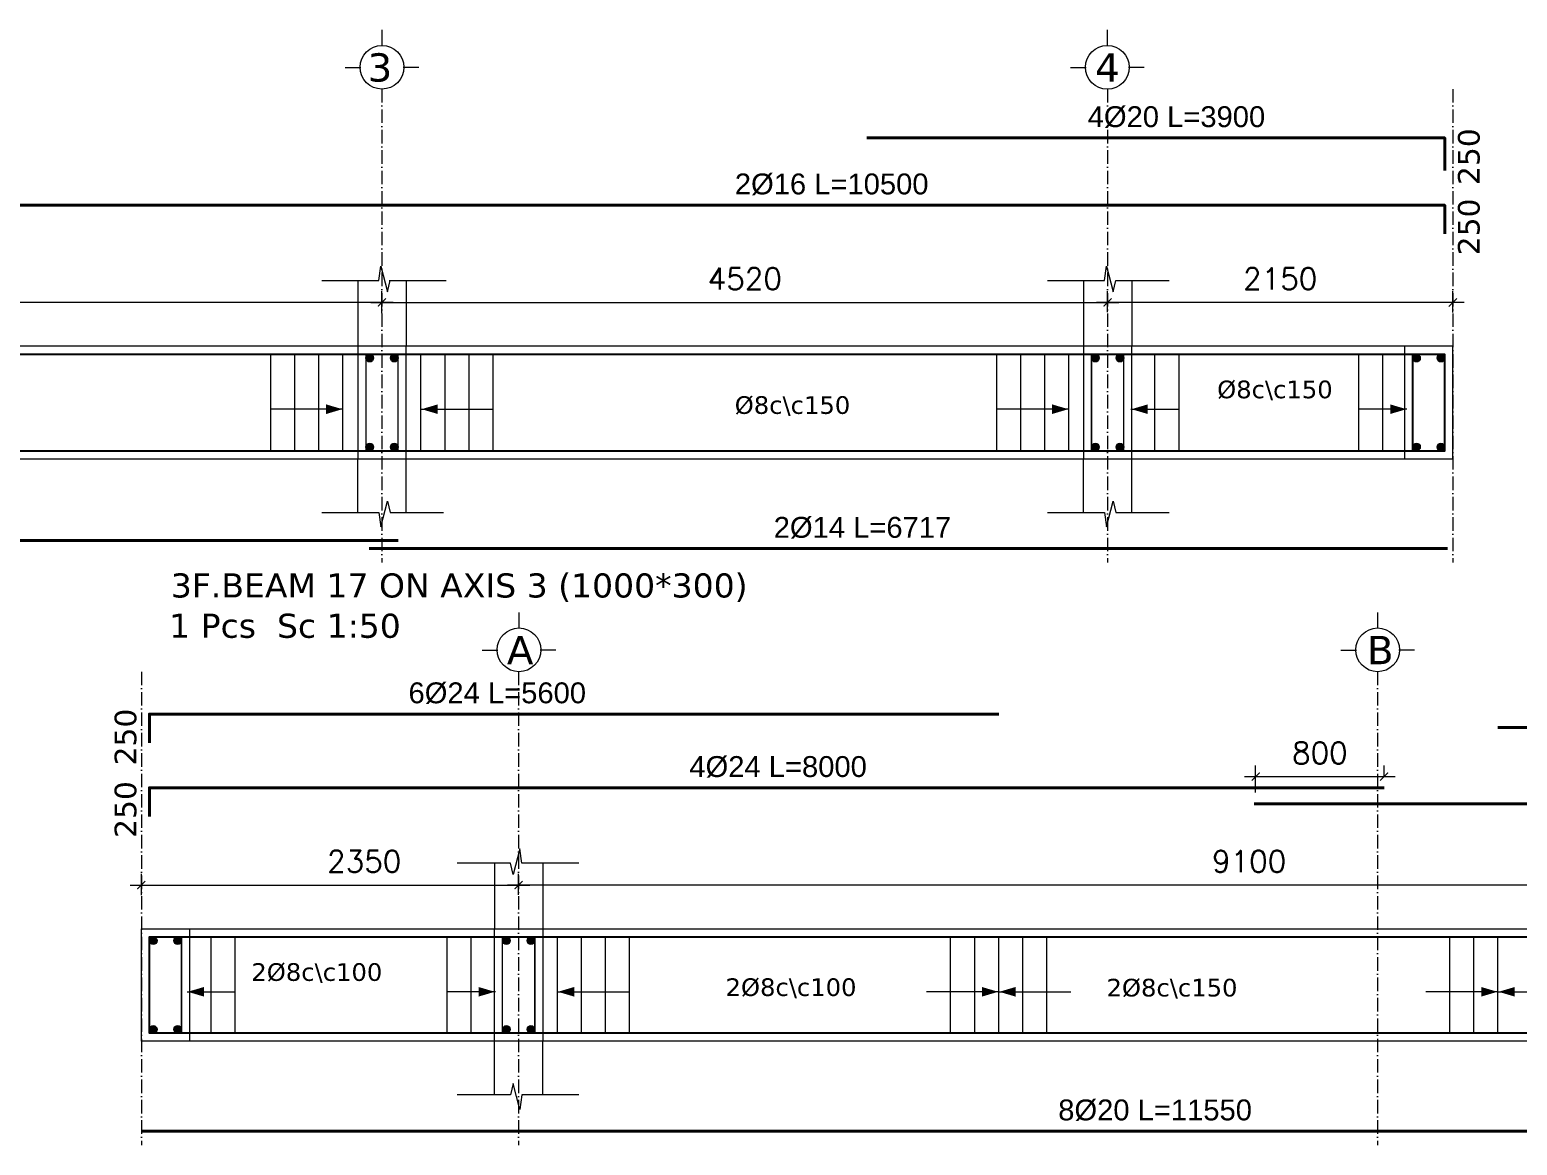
# Model space of a CAD drawing. Header units: inches. Extents: x -17020 to 43805, y -10194 to 123061.
# Drawn here: x 28762 to 29688, y 112845 to 113540 of the extents above; entities that cross this region are included whole.
import ezdxf

# ---------------------------------------------------------------- set-up
doc = ezdxf.new("R2010")
doc.units = ezdxf.units.IN
doc.header["$LTSCALE"] = 0.7
doc.header["$MEASUREMENT"] = 0
doc.linetypes.add('ACAD_ISO10W100', pattern=[18, 12, -3, 0, -3])
doc.layers.get('0').update_dxf_attribs({"lineweight": 13})
doc.layers.get('Defpoints').update_dxf_attribs({"lineweight": 5})
for name, color, linetype, lineweight in [('axis', 254, 'ACAD_ISO10W100', 9), ('BEAM FRAME', 5, 'Continuous', 18), ('COLUMN', 4, 'Continuous', 20), ('elevline', 30, 'Continuous', 20), ('FRAME 070', 5, 'Continuous', 60), ('hatch', 9, 'Continuous', 9), ('renforcment', 141, 'Continuous', 40), ('tex', 3, 'Continuous', 25), ('TEXT', 3, 'Continuous', 25), ('top rein. extension', 50, 'Continuous', 20), ('top renforcment', 7, 'Continuous', 40)]:
    doc.layers.add(name, color=color, linetype=linetype, lineweight=lineweight)
doc.styles.add('100', font='romans.shx', dxfattribs={"height": 13.5})
doc.styles.add('romanc', font='verdana.ttf', dxfattribs={"height": 250})
doc.styles.get("Standard").update_dxf_attribs({"font": 'arial.ttf', "height": 13})
doc.dimstyles.new('100', dxfattribs={"dimtxt": 13.5, "dimasz": 5, "dimexe": 7, "dimexo": 7, "dimgap": 8, "dimtad": 1, "dimdec": 0, "dimlfac": 10, "dimzin": 4, "dimdsep": 46, "dimtxsty": '100', "dimblk": 'ARCHTICK', "dimcen": 0.09, "dimdle": 7, "dimclrd": 1, "dimclre": 8, "dimclrt": 2, "dimadec": 0, "dimazin": 1, "dimtfac": 1, "dimtdec": 0, "dimtix": 1, "dimtofl": 0, "dimtmove": 0, "dimatfit": 3, "dimldrblk": 'ARCHTICK', "dimfxl": 0.18, "dimtolj": 1, "dimtzin": 0, "dimlwd": -1, "dimlwe": -1, "dimarcsym": 0})
doc.dimstyles.get("Standard").update_dxf_attribs({"dimtxt": 13, "dimasz": 5, "dimexe": 0.18, "dimexo": 0.0625, "dimgap": 6, "dimtad": 1, "dimdec": 0, "dimlfac": 10, "dimzin": 0, "dimdsep": 46, "dimtxsty": 'Standard', "dimblk": 'ARCHTICK', "dimcen": 0.09, "dimse1": 1, "dimse2": 1, "dimclrd": 1, "dimclre": 7, "dimclrt": 3, "dimadec": 0, "dimazin": 0, "dimtfac": 1, "dimtdec": 0, "dimtix": 1, "dimtofl": 0, "dimtmove": 0, "dimatfit": 3, "dimldrblk": 'ARCHTICK', "dimfxl": 1, "dimtolj": 1, "dimtzin": 0, "dimarcsym": 0})

# ---------------------------------------------------------------- blocks, each defined once
blk = doc.blocks.new('_ArchTick')
at = {"color": 0, "linetype": 'ByBlock', "lineweight": 0, "const_width": 0.15}
blk.add_lwpolyline([(-0.5, -0.5), (0.5, 0.5)], dxfattribs=at)
blk = doc.blocks.new('*D1069')
at = {"color": 1, "transparency": 16777216}
blk.add_line((28974.23, 113369.75), (29440.23, 113369.75), dxfattribs=at)
at = {"color": 8, "transparency": 16777216}
for p, q in [((28981.23, 113363.16), (28981.23, 113376.75)), ((29433.23, 113363.76), (29433.23, 113376.75))]:
    blk.add_line(p, q, dxfattribs=at)
at = {"layer": 'Defpoints', "color": 0, "transparency": 16777216}
for p in [(29433.23, 113369.75), (28981.23, 113356.16), (29433.23, 113356.76)]:
    blk.add_point(p, dxfattribs=at)
at = {"color": 1, "transparency": 16777216, "xscale": 5, "yscale": 5, "zscale": 5, "rotation": 180}
blk.add_blockref('_ArchTick', (28981.23, 113369.75), dxfattribs=at)
at = {"color": 1, "transparency": 16777216, "xscale": 5, "yscale": 5, "zscale": 5}
blk.add_blockref('_ArchTick', (29433.23, 113369.75), dxfattribs=at)
at = {"color": 2, "transparency": 16777216, "insert": (29207.23, 113384.5), "char_height": 13.5, "attachment_point": 5, "style": '100'}
blk.add_mtext('\\A1;4520', dxfattribs=at)
blk = doc.blocks.new('*D1070')
at = {"layer": 'Defpoints', "color": 0, "transparency": 16777216}
for p in [(28624.2, 113430.33, -157.78), (28624.2, 113430.33), (29674.23, 113430.33, -218.54)]:
    blk.add_point(p, dxfattribs=at)
at = {"layer": 'TEXT', "color": 3, "transparency": 16777216, "insert": (29261.35, 113443.33), "char_height": 13, "attachment_point": 5}
blk.add_mtext('\\A1;2%%C16 L=10500', dxfattribs=at)
blk = doc.blocks.new('*D1071')
at = {"color": 1, "transparency": 16777216}
blk.add_line((28988.23, 113369.75), (28334.23, 113369.75), dxfattribs=at)
at = {"color": 8, "transparency": 16777216}
for p, q in [((28341.23, 113360.84), (28341.23, 113376.75)), ((28981.23, 113363.16), (28981.23, 113376.75))]:
    blk.add_line(p, q, dxfattribs=at)
at = {"layer": 'Defpoints', "color": 0, "transparency": 16777216}
for p in [(28341.23, 113369.75), (28341.23, 113353.84), (28981.23, 113356.16)]:
    blk.add_point(p, dxfattribs=at)
at = {"color": 1, "transparency": 16777216, "xscale": 5, "yscale": 5, "zscale": 5, "rotation": 180}
blk.add_blockref('_ArchTick', (28341.23, 113369.75), dxfattribs=at)
at = {"color": 1, "transparency": 16777216, "xscale": 5, "yscale": 5, "zscale": 5}
blk.add_blockref('_ArchTick', (28981.23, 113369.75), dxfattribs=at)
at = {"color": 2, "transparency": 16777216, "insert": (28661.23, 113384.5), "char_height": 13.5, "attachment_point": 5, "style": '100'}
blk.add_mtext('\\A1;6400', dxfattribs=at)
blk = doc.blocks.new('*D1074')
at = {"layer": 'Defpoints', "color": 0, "transparency": 16777216}
for p in [(29283.23, 113472.24, -209.54), (29673.23, 113472.24, -218.39), (29673.23, 113472.24)]:
    blk.add_point(p, dxfattribs=at)
at = {"layer": 'TEXT', "color": 3, "transparency": 16777216, "insert": (29476.09, 113485.24), "char_height": 13, "attachment_point": 5}
blk.add_mtext('\\A1;4%%C20 L=3900', dxfattribs=at)
blk = doc.blocks.new('*D1076')
at = {"layer": 'Defpoints', "color": 0, "transparency": 16777216}
for p in [(28331.23, 113221.58, -13652.68), (28991.23, 113221.58, -37100.88), (28991.23, 113221.58)]:
    blk.add_point(p, dxfattribs=at)
at = {"layer": 'TEXT', "color": 3, "transparency": 16777216, "insert": (28678.62, 113234.58), "char_height": 13, "attachment_point": 5}
blk.add_mtext('\\A1;2%%C14 L=6600', dxfattribs=at)
blk = doc.blocks.new('*D1077')
at = {"color": 1, "transparency": 16777216}
blk.add_line((29655.23, 113369.75), (29426.23, 113369.75), dxfattribs=at)
at = {"color": 8, "transparency": 16777216}
for p, q in [((29433.23, 113363.64), (29433.23, 113376.75)), ((29648.23, 113363.43), (29648.23, 113376.75))]:
    blk.add_line(p, q, dxfattribs=at)
at = {"layer": 'Defpoints', "color": 0, "transparency": 16777216}
for p in [(29433.23, 113369.75), (29433.23, 113356.64), (29648.23, 113356.43)]:
    blk.add_point(p, dxfattribs=at)
at = {"color": 1, "transparency": 16777216, "xscale": 5, "yscale": 5, "zscale": 5, "rotation": 180}
blk.add_blockref('_ArchTick', (29433.23, 113369.75), dxfattribs=at)
at = {"color": 1, "transparency": 16777216, "xscale": 5, "yscale": 5, "zscale": 5}
blk.add_blockref('_ArchTick', (29648.23, 113369.75), dxfattribs=at)
at = {"color": 2, "transparency": 16777216, "insert": (29540.73, 113384.5), "char_height": 13.5, "attachment_point": 5, "style": '100'}
blk.add_mtext('\\A1;2150', dxfattribs=at)
blk = doc.blocks.new('*D1079')
at = {"layer": 'Defpoints', "color": 0, "transparency": 16777216}
for p in [(28973.23, 113216.46, -13652.68), (29644.93, 113216.46, -37100.88), (29644.93, 113216.46)]:
    blk.add_point(p, dxfattribs=at)
at = {"layer": 'TEXT', "color": 3, "transparency": 16777216, "insert": (29280.53, 113229.46), "char_height": 13, "attachment_point": 5}
blk.add_mtext('\\A1;2%%C14 L=6717', dxfattribs=at)
blk = doc.blocks.new('*D1120')
at = {"layer": 'Defpoints', "color": 0, "transparency": 16777216}
for p in [(29524.41, 113057.46, -167.76), (30424.43, 113057.46, -221.06), (30424.43, 113057.46)]:
    blk.add_point(p, dxfattribs=at)
at = {"layer": 'TEXT', "color": 3, "transparency": 16777216, "insert": (29913.67, 113070.46), "char_height": 13, "attachment_point": 5}
blk.add_mtext('\\A1;4%%C24 L=9000', dxfattribs=at)
blk = doc.blocks.new('*D1121')
at = {"color": 8, "transparency": 16777216}
for p, q in [((29066.38, 113000.88), (29066.38, 113013.88)), ((29976.38, 113000.29), (29976.38, 113013.88))]:
    blk.add_line(p, q, dxfattribs=at)
at = {"color": 1, "transparency": 16777216}
blk.add_line((29983.38, 113006.88), (29059.38, 113006.88), dxfattribs=at)
at = {"layer": 'Defpoints', "color": 0, "transparency": 16777216}
for p in [(29066.38, 113006.88), (29066.38, 112993.88), (29976.38, 112993.29)]:
    blk.add_point(p, dxfattribs=at)
at = {"color": 1, "transparency": 16777216, "xscale": 5, "yscale": 5, "zscale": 5, "rotation": 180}
blk.add_blockref('_ArchTick', (29066.38, 113006.88), dxfattribs=at)
at = {"color": 1, "transparency": 16777216, "xscale": 5, "yscale": 5, "zscale": 5}
blk.add_blockref('_ArchTick', (29976.38, 113006.88), dxfattribs=at)
at = {"color": 2, "transparency": 16777216, "insert": (29521.38, 113021.63), "char_height": 13.5, "attachment_point": 5, "style": '100'}
blk.add_mtext('\\A1;9100', dxfattribs=at)
blk = doc.blocks.new('*D1122')
at = {"layer": 'Defpoints', "color": 0, "transparency": 16777216}
for p in [(28805.38, 113067.46, -218.54), (29605.41, 113067.46, -157.78), (29605.41, 113067.46)]:
    blk.add_point(p, dxfattribs=at)
at = {"layer": 'TEXT', "color": 3, "transparency": 16777216, "insert": (29227.98, 113080.46), "char_height": 13, "attachment_point": 5}
blk.add_mtext('\\A1;4%%C24 L=8000', dxfattribs=at)
blk = doc.blocks.new('*D1167')
at = {"color": 1, "transparency": 16777216}
blk.add_line((29518.41, 113074.46), (29612.41, 113074.46), dxfattribs=at)
at = {"color": 8, "transparency": 16777216}
for p, q in [((29525.41, 113064.46), (29525.41, 113081.46)), ((29605.41, 113074.46), (29605.41, 113081.46))]:
    blk.add_line(p, q, dxfattribs=at)
at = {"layer": 'Defpoints', "color": 0, "transparency": 16777216}
for p in [(29605.41, 113074.46), (29605.41, 113067.46), (29525.41, 113057.46)]:
    blk.add_point(p, dxfattribs=at)
at = {"color": 1, "transparency": 16777216, "xscale": 5, "yscale": 5, "zscale": 5, "rotation": 180}
blk.add_blockref('_ArchTick', (29525.41, 113074.46), dxfattribs=at)
at = {"color": 1, "transparency": 16777216, "xscale": 5, "yscale": 5, "zscale": 5}
blk.add_blockref('_ArchTick', (29605.41, 113074.46), dxfattribs=at)
at = {"color": 2, "transparency": 16777216, "insert": (29565.41, 113089.21), "char_height": 13.5, "attachment_point": 5, "style": '100'}
blk.add_mtext('\\A1;800', dxfattribs=at)
blk = doc.blocks.new('*D1125')
at = {"color": 8, "transparency": 16777216}
for p, q in [((28831.38, 113000.56), (28831.38, 113013.88)), ((29066.38, 113000.77), (29066.38, 113013.88))]:
    blk.add_line(p, q, dxfattribs=at)
at = {"color": 1, "transparency": 16777216}
blk.add_line((28824.38, 113006.88), (29073.38, 113006.88), dxfattribs=at)
at = {"layer": 'Defpoints', "color": 0, "transparency": 16777216}
for p in [(29066.38, 113006.88), (28831.38, 112993.56), (29066.38, 112993.77)]:
    blk.add_point(p, dxfattribs=at)
at = {"color": 1, "transparency": 16777216, "xscale": 5, "yscale": 5, "zscale": 5, "rotation": 180}
blk.add_blockref('_ArchTick', (28831.38, 113006.88), dxfattribs=at)
at = {"color": 1, "transparency": 16777216, "xscale": 5, "yscale": 5, "zscale": 5}
blk.add_blockref('_ArchTick', (29066.38, 113006.88), dxfattribs=at)
at = {"color": 2, "transparency": 16777216, "insert": (28970.18, 113021.63), "char_height": 13.5, "attachment_point": 5, "style": '100'}
blk.add_mtext('\\A1;2350', dxfattribs=at)
blk = doc.blocks.new('*D1126')
at = {"layer": 'Defpoints', "color": 0, "transparency": 16777216}
for p in [(28831.38, 112853.59, -37100.88), (28831.38, 112853.59), (29986.38, 112853.59, -13652.68)]:
    blk.add_point(p, dxfattribs=at)
at = {"layer": 'TEXT', "color": 3, "transparency": 16777216, "insert": (29462.79, 112866.59), "char_height": 13, "attachment_point": 5}
blk.add_mtext('\\A1;8%%C20 L=11550', dxfattribs=at)
blk = doc.blocks.new('*D1132')
at = {"layer": 'Defpoints', "color": 0, "transparency": 16777216}
for p in [(28805.38, 113113.38, -218.54), (29365.38, 113113.38, -157.78), (29365.38, 113113.38)]:
    blk.add_point(p, dxfattribs=at)
at = {"layer": 'TEXT', "color": 3, "transparency": 16777216, "insert": (29053.06, 113126.38), "char_height": 13, "attachment_point": 5}
blk.add_mtext('\\A1;6%%C24 L=5600', dxfattribs=at)
blk = doc.blocks.new('*D1133')
at = {"layer": 'Defpoints', "color": 0, "transparency": 16777216}
for p in [(29676.38, 113105.02, -203.15), (29676.38, 113105.02), (30236.38, 113105.02, -189.88)]:
    blk.add_point(p, dxfattribs=at)
at = {"layer": 'TEXT', "color": 3, "transparency": 16777216, "insert": (30036.8, 113118.02), "char_height": 13, "attachment_point": 5}
blk.add_mtext('\\A1;6%%C24 L=5600', dxfattribs=at)

msp = doc.modelspace()

# ---------------------------------------------------------------- hatches: boundary and pattern name
at = {"layer": 'elevline'}
for points in [[(28975.99, 113335.08, 1), (28971.23, 113335.08, 1)], [(28986.48, 113335.08, -1), (28991.23, 113335.08, -1)], [(29427.99, 113335.08, 1), (29423.23, 113335.08, 1)], [(29438.48, 113335.08, -1), (29443.23, 113335.08, -1)], [(29627.99, 113335.08, 1), (29623.23, 113335.08, 1)], [(29638.48, 113335.08, -1), (29643.23, 113335.08, -1)], [(28975.99, 113279.83, -1), (28971.23, 113279.83, -1)], [(28986.48, 113279.83, 1), (28991.23, 113279.83, 1)], [(29427.99, 113279.83, -1), (29423.23, 113279.83, -1)], [(29438.48, 113279.83, 1), (29443.23, 113279.83, 1)], [(29627.99, 113279.83, -1), (29623.23, 113279.83, -1)], [(29638.48, 113279.83, 1), (29643.23, 113279.83, 1)], [(28841.14, 112972.2, 1), (28836.38, 112972.2, 1)], [(28851.63, 112972.2, -1), (28856.38, 112972.2, -1)], [(29061.14, 112972.2, 1), (29056.38, 112972.2, 1)], [(29071.62, 112972.2, -1), (29076.38, 112972.2, -1)], [(28841.14, 112916.96, -1), (28836.38, 112916.96, -1)], [(28851.63, 112916.96, 1), (28856.38, 112916.96, 1)], [(29061.14, 112916.96, -1), (29056.38, 112916.96, -1)], [(29071.62, 112916.96, 1), (29076.38, 112916.96, 1)]]:
    msp.add_hatch(color=256, dxfattribs=at).paths.add_polyline_path(points)

# ---------------------------------------------------------------- linework, layer by layer
at = {"layer": 'axis'}
for p, q in [((28981.23, 113502.65), (28981.23, 113207.72)), ((29433.23, 113502.65), (29433.23, 113207.72)), ((29648.23, 113502.65), (29648.23, 113207.72)), ((28831.38, 113139.77), (28831.38, 112844.84)), ((29066.38, 113139.77), (29066.38, 112844.84)), ((29601.38, 113139.77), (29601.38, 112844.84))]:
    msp.add_line(p, q, dxfattribs=at)
at = {"layer": 'BEAM FRAME', "elevation": 217.91}
for points in [[(27674.23, 113272.45), (29648.23, 113272.45), (29648.23, 113342.45), (27674.23, 113342.45)], [(31791.38, 112909.58), (28831.38, 112909.58), (28831.38, 112979.58), (31791.38, 112979.58)]]:
    msp.add_lwpolyline(points, close=True, dxfattribs=at)
at = {"layer": 'COLUMN', "lineweight": 20}
for p, q in [((28966.23, 113383.38, 217.91), (28966.23, 113342.45, 217.91)), ((28996.23, 113383.38, 217.91), (28996.23, 113342.45, 217.91)), ((29418.23, 113383.38, 217.91), (29418.23, 113342.45, 217.91)), ((29448.23, 113383.38, 217.91), (29448.23, 113342.45, 217.91)), ((28966.23, 113239.03, 217.91), (28966.23, 113272.45, 217.91)), ((28996.23, 113239.03, 217.91), (28996.23, 113272.45, 217.91)), ((29418.23, 113239.03, 217.91), (29418.23, 113272.45, 217.91)), ((29448.23, 113239.03, 217.91), (29448.23, 113272.45, 217.91)), ((29051.38, 113020.51, 217.91), (29051.38, 112979.58, 217.91)), ((29081.38, 113020.51, 217.91), (29081.38, 112979.58, 217.91)), ((29051.38, 112876.16, 217.91), (29051.38, 112909.58, 217.91)), ((29081.38, 112876.16, 217.91), (29081.38, 112909.58, 217.91))]:
    msp.add_line(p, q, dxfattribs=at)
at = {"layer": 'elevline'}
for p, q in [((28911.96, 113277.45), (28911.96, 113337.45)), ((28926.96, 113277.45), (28926.96, 113337.45)), ((28941.96, 113277.45), (28941.96, 113337.45)), ((28956.92, 113277.45), (28956.92, 113337.45)), ((29005.54, 113277.45), (29005.54, 113337.45)), ((29020.5, 113277.45), (29020.5, 113337.45)), ((29035.5, 113277.45), (29035.5, 113337.45)), ((29050.5, 113277.45), (29050.5, 113337.45)), ((29364.16, 113277.45), (29364.16, 113337.45)), ((29379.16, 113277.45), (29379.16, 113337.45)), ((29394.16, 113277.45), (29394.16, 113337.45)), ((29409.12, 113277.45), (29409.12, 113337.45)), ((29423.19, 113277.45), (29423.19, 113337.45)), ((29462.73, 113277.45), (29462.73, 113337.45)), ((29477.73, 113277.45), (29477.73, 113337.45)), ((29589.73, 113277.45), (29589.73, 113337.45)), ((29604.73, 113277.45), (29604.73, 113337.45)), ((29623.19, 113277.45), (29623.19, 113337.45)), ((28856.42, 112914.58), (28856.42, 112974.58)), ((28874.88, 112914.58), (28874.88, 112974.58)), ((28889.88, 112914.58), (28889.88, 112974.58)), ((29021.89, 112914.58), (29021.89, 112974.58)), ((29036.89, 112914.58), (29036.89, 112974.58)), ((29076.42, 112914.58), (29076.42, 112974.58)), ((29090.49, 112914.58), (29090.49, 112974.58)), ((29105.45, 112914.58), (29105.45, 112974.58)), ((29120.45, 112914.58), (29120.45, 112974.58)), ((29135.45, 112914.58), (29135.45, 112974.58)), ((29335.42, 112914.58), (29335.42, 112974.58)), ((29350.42, 112914.58), (29350.42, 112974.58)), ((29365.38, 112914.58), (29365.38, 112974.58)), ((29380.34, 112914.58), (29380.34, 112974.58)), ((29395.34, 112914.58), (29395.34, 112974.58)), ((29646.42, 112914.58), (29646.42, 112974.58)), ((29661.42, 112914.58), (29661.42, 112974.58)), ((29676.38, 112914.58), (29676.38, 112974.58))]:
    msp.add_line(p, q, dxfattribs=at)
for centre in [(28973.61, 113335.08), (28988.85, 113335.08), (29425.61, 113335.08), (29440.85, 113335.08), (29625.61, 113335.08), (29640.85, 113335.08), (28973.61, 113279.83), (28988.85, 113279.83), (29425.61, 113279.83), (29440.85, 113279.83), (29625.61, 113279.83), (29640.85, 113279.83), (28838.76, 112972.2), (28854, 112972.2), (29058.76, 112972.2), (29074, 112972.2), (28838.76, 112916.96), (28854, 112916.96), (29058.76, 112916.96), (29074, 112916.96)]:
    msp.add_circle(centre, 2.38, dxfattribs=at)
at = {"layer": 'FRAME 070', "lineweight": 20}
for p, q in [((28979.2, 113383.38, 217.91), (28980.55, 113392.38, 217.91)), ((28980.55, 113392.38, 217.91), (28984.73, 113376.31, 217.91)), ((29431.2, 113383.38, 217.91), (29432.55, 113392.38, 217.91)), ((29432.55, 113392.38, 217.91), (29436.73, 113376.31, 217.91)), ((28943.84, 113383.38, 217.91), (28979.2, 113383.38, 217.91)), ((28984.73, 113376.31, 217.91), (28986.24, 113383.38, 217.91)), ((28985.76, 113383.38, 217.91), (29021.12, 113383.38, 217.91)), ((29395.84, 113383.38, 217.91), (29431.2, 113383.38, 217.91)), ((29436.73, 113376.31, 217.91), (29438.24, 113383.38, 217.91)), ((29438.24, 113383.38, 217.91), (29471.63, 113383.38, 217.91)), ((28980.55, 113230.03, 217.91), (28984.73, 113246.1, 217.91)), ((28984.73, 113246.1, 217.91), (28986.24, 113239.03, 217.91)), ((29432.55, 113230.03, 217.91), (29436.73, 113246.1, 217.91)), ((29436.73, 113246.1, 217.91), (29438.24, 113239.03, 217.91)), ((28943.84, 113239.03, 217.91), (28979.2, 113239.03, 217.91)), ((28979.2, 113239.03, 217.91), (28980.55, 113230.03, 217.91)), ((28986.24, 113239.03, 217.91), (29019.63, 113239.03, 217.91)), ((29395.84, 113239.03, 217.91), (29431.2, 113239.03, 217.91)), ((29431.2, 113239.03, 217.91), (29432.55, 113230.03, 217.91)), ((29438.24, 113239.03, 217.91), (29471.63, 113239.03, 217.91)), ((29067.06, 113029.51, 217.91), (29062.88, 113013.43, 217.91)), ((29068.41, 113020.51, 217.91), (29067.06, 113029.51, 217.91)), ((29061.37, 113020.51, 217.91), (29027.99, 113020.51, 217.91)), ((29062.88, 113013.43, 217.91), (29061.37, 113020.51, 217.91)), ((29103.77, 113020.51, 217.91), (29068.41, 113020.51, 217.91)), ((29062.88, 112883.23, 217.91), (29061.37, 112876.16, 217.91)), ((29067.06, 112867.16, 217.91), (29062.88, 112883.23, 217.91)), ((29061.37, 112876.16, 217.91), (29027.99, 112876.16, 217.91)), ((29068.41, 112876.16, 217.91), (29067.06, 112867.16, 217.91)), ((29103.77, 112876.16, 217.91), (29068.41, 112876.16, 217.91))]:
    msp.add_line(p, q, dxfattribs=at)
at = {"layer": 'FRAME 070', "lineweight": 15}
for points in [[(28966.23, 113272.45), (28996.23, 113272.45), (28996.23, 113342.45), (28966.23, 113342.45)], [(29418.23, 113272.45), (29448.23, 113272.45), (29448.23, 113342.45), (29418.23, 113342.45)], [(29618.23, 113272.45), (29648.23, 113272.45), (29648.23, 113342.45), (29618.23, 113342.45)], [(28861.38, 112909.58), (28831.38, 112909.58), (28831.38, 112979.58), (28861.38, 112979.58)], [(29081.38, 112909.58), (29051.38, 112909.58), (29051.38, 112979.58), (29081.38, 112979.58)]]:
    msp.add_lwpolyline(points, close=True, dxfattribs=at)
at = {"layer": 'hatch'}
for p, q in [((28981.23, 113539.62), (28981.23, 113529.89)), ((29433.03, 113539.62), (29433.03, 113529.88)), ((28958.31, 113516.14), (28968.04, 113516.14)), ((29004.16, 113516.14), (28994.42, 113516.14)), ((29410.11, 113516.14), (29419.84, 113516.14)), ((29455.96, 113516.14), (29446.22, 113516.14)), ((29066.58, 113176.75), (29066.58, 113167.01)), ((29601.38, 113176.75), (29601.38, 113167.01)), ((29043.66, 113153.27), (29053.39, 113153.27)), ((29089.5, 113153.27), (29079.77, 113153.27)), ((29578.46, 113153.27), (29588.19, 113153.27)), ((29624.3, 113153.27), (29614.57, 113153.27))]:
    msp.add_line(p, q, dxfattribs=at)
for centre in [(28981.23, 113516.27), (29433.03, 113516.26), (29066.58, 113153.39), (29601.38, 113153.39)]:
    msp.add_circle(centre, 13.62, dxfattribs=at)
at = {"layer": 'renforcment', "lineweight": -2, "elevation": 217.91}
for points in [[(27679.23, 113277.45), (29643.23, 113277.45), (29643.23, 113337.45), (27679.23, 113337.45)], [(31786.38, 112914.58), (28836.38, 112914.58), (28836.38, 112974.58), (31786.38, 112974.58)]]:
    msp.add_lwpolyline(points, close=True, dxfattribs=at)
at = {"layer": 'top rein. extension'}
for p, q in [((28956.92, 113303.29), (28911.96, 113303.29)), ((29005.54, 113303.29), (29050.5, 113303.29)), ((29409.12, 113303.29), (29364.16, 113303.29)), ((29447.77, 113303.29), (29477.73, 113303.29)), ((29619.69, 113303.29), (29589.73, 113303.29)), ((28859.92, 112940.42), (28889.88, 112940.42)), ((29051.85, 112940.42), (29021.89, 112940.42)), ((29090.49, 112940.42), (29135.45, 112940.42)), ((29365.38, 112940.42), (29320.42, 112940.42)), ((29365.38, 112940.42), (29410.34, 112940.42)), ((29676.38, 112940.42), (29631.42, 112940.42)), ((29676.38, 112940.42), (29721.34, 112940.42))]:
    msp.add_line(p, q, dxfattribs=at)
for points in [[(28946.45, 113306.29), (28956.57, 113303.29), (28946.45, 113300.29)], [(29016.02, 113306.29), (29005.89, 113303.29), (29016.02, 113300.29)], [(29398.65, 113306.29), (29408.77, 113303.29), (29398.65, 113300.29)], [(29458.24, 113306.29), (29448.12, 113303.29), (29458.24, 113300.29)], [(29609.22, 113306.29), (29619.34, 113303.29), (29609.22, 113300.29)], [(28870.4, 112943.42), (28860.27, 112940.42), (28870.4, 112937.42)], [(29041.37, 112943.42), (29051.5, 112940.42), (29041.37, 112937.42)], [(29100.97, 112943.42), (29090.84, 112940.42), (29100.97, 112937.42)], [(29354.91, 112943.42), (29365.03, 112940.42), (29354.91, 112937.42)], [(29375.85, 112943.42), (29365.73, 112940.42), (29375.85, 112937.42)], [(29665.91, 112943.42), (29676.03, 112940.42), (29665.91, 112937.42)], [(29686.85, 112943.42), (29676.73, 112940.42), (29686.85, 112937.42)]]:
    msp.add_solid(points, dxfattribs=at)
at = {"layer": 'top renforcment'}
for p, q in [((28991.23, 113221.58), (28331.23, 113221.58)), ((29644.93, 113216.46), (28973.23, 113216.46)), ((28831.38, 112853.59), (29986.38, 112853.59))]:
    msp.add_line(p, q, dxfattribs=at)
for points in [[(29643.23, 113451.96), (29643.23, 113472.24), (29283.23, 113472.24)], [(28624.2, 113430.33), (29643.23, 113430.33), (29643.23, 113412.44)], [(29365.38, 113113.38), (28836.38, 113113.38), (28836.38, 113095.49)], [(29676.38, 113105.02), (30236.38, 113105.02)], [(29605.41, 113067.46), (28836.38, 113067.46), (28836.38, 113049.57)], [(30424.43, 113057.46), (29524.41, 113057.46)]]:
    msp.add_lwpolyline(points, dxfattribs=at)
at = {"layer": 'top renforcment', "lineweight": 15}
for points in [[(28971.23, 113277.45), (28991.23, 113277.45), (28991.23, 113337.45), (28971.23, 113337.45)], [(29423.23, 113277.45), (29443.23, 113277.45), (29443.23, 113337.45), (29423.23, 113337.45)], [(29623.23, 113277.45), (29643.23, 113277.45), (29643.23, 113337.45), (29623.23, 113337.45)], [(28856.38, 112914.58), (28836.38, 112914.58), (28836.38, 112974.58), (28856.38, 112974.58)], [(29076.38, 112914.58), (29056.38, 112914.58), (29056.38, 112974.58), (29076.38, 112974.58)]]:
    msp.add_lwpolyline(points, close=True, dxfattribs=at)

# ---------------------------------------------------------------- texts
at = {"layer": 'tex', "style": 'romanc'}
for s, p in [('%%C8c\\c150', (29501.45, 113310.11, -33436.19)), ('%%C8c\\c150', (29200.95, 113300.38, -33436.19)), ('2%%C8c\\c100', (28899.88, 112947.23, -33436.19)), ('2%%C8c\\c100', (29195.25, 112937.81, -33436.19)), ('2%%C8c\\c150', (29432.55, 112937.51, -33436.19))]:
    msp.add_text(s, height=11, dxfattribs=at).set_placement(p)
at = {"layer": 'TEXT', "style": 'romanc'}
for s, height, p in [('3', 17.6, (28972.29, 113507.35)), ('4', 17.6, (29425.43, 113507.34)), ('3F.BEAM 17 ON AXIS 3 (1000*300)', 15, (28849.71, 113186.01)), ('1 Pcs  Sc 1:50 ', 15, (28848.69, 113160.91)), ('A', 17.6, (29059.05, 113144.47)), ('B', 17.6, (29594.78, 113144.47))]:
    msp.add_text(s, height=height, dxfattribs=at).set_placement(p)
for p in [(29664.91, 113442.91, -73175.05), (29664.91, 113399.15, -73175.05), (28828.21, 113081.43, -73175.05), (28828.21, 113036.28, -73175.05)]:
    msp.add_text('250', height=13.5, rotation=90, dxfattribs=at).set_placement(p)

# ---------------------------------------------------------------- dimensions: what is measured, and where the dimension line sits
for base, p1, p2, picture, middle in [((28341.23, 113369.75), (28981.23, 113356.16), (28341.23, 113353.84), '*D1071', (28661.23, 113369.75)), ((29433.23, 113369.75), (29648.23, 113356.43), (29433.23, 113356.64), '*D1077', (29540.73, 113369.75)), ((29066.38, 113006.88), (29976.38, 112993.29), (29066.38, 112993.88), '*D1121', (29521.38, 113006.88))]:
    dim = msp.add_linear_dim(base=base, p1=p1, p2=p2, angle=180, dimstyle='100')
    dim.commit()
    dim.dimension.update_dxf_attribs({"geometry": picture, "text_midpoint": middle, "dimtype": 160})
for base, p1, p2, picture, middle in [((29433.23, 113369.75), (28981.23, 113356.16), (29433.23, 113356.76), '*D1069', (29207.23, 113369.75)), ((29066.38, 113006.88), (28831.38, 112993.56), (29066.38, 112993.77), '*D1125', (28970.18, 113006.88))]:
    dim = msp.add_linear_dim(base=base, p1=p1, p2=p2, dimstyle='100')
    dim.commit()
    dim.dimension.update_dxf_attribs({"geometry": picture, "text_midpoint": middle, "dimtype": 160})
dim = msp.add_linear_dim(base=(29605.41, 113074.46), p1=(29525.41, 113057.46), p2=(29605.41, 113067.46), angle=180, dimstyle='100')
dim.commit()
dim.dimension.update_dxf_attribs({"geometry": '*D1167', "text_midpoint": (29565.41, 113089.21)})
at = {"layer": 'TEXT'}
for base, p1, p2, angle, text, picture, middle in [((29673.23, 113472.24), (29283.23, 113472.24, -209.54), (29673.23, 113472.24, -218.39), 0, '4%%C20 L=<>', '*D1074', (29476.09, 113472.24)), ((28624.2, 113430.33), (29674.23, 113430.33, -218.54), (28624.2, 113430.33, -157.78), 180, '2%%C16 L=<>', '*D1070', (29261.35, 113430.33)), ((28991.23, 113221.58, 12366.96), (28331.23, 113221.58, -1285.72), (28991.23, 113221.58, -24733.92), 0, '2%%C14 L=<>', '*D1076', (28678.62, 113221.58, 12366.96)), ((29644.93, 113216.46, 12366.96), (28973.23, 113216.46, -1285.72), (29644.93, 113216.46, -24733.92), 0, '2%%C14 L=<>', '*D1079', (29280.53, 113216.46, 12366.96)), ((29365.38, 113113.38), (28805.38, 113113.38, -218.54), (29365.38, 113113.38, -157.78), 0, '6%%C24 L=<>', '*D1132', (29053.06, 113113.38)), ((29676.38, 113105.02), (30236.38, 113105.02, -189.88), (29676.38, 113105.02, -203.15), 180, '6%%C24 L=<>', '*D1133', (30036.8, 113105.02)), ((29605.41, 113067.46), (28805.38, 113067.46, -218.54), (29605.41, 113067.46, -157.78), 0, '4%%C24 L=<>', '*D1122', (29227.98, 113067.46)), ((30424.43, 113057.46), (29524.41, 113057.46, -167.76), (30424.43, 113057.46, -221.06), 0, '4%%C24 L=<>', '*D1120', (29913.67, 113057.46)), ((28831.38, 112853.59, 12366.96), (29986.38, 112853.59, -1285.72), (28831.38, 112853.59, -24733.92), 180, '8%%C20 L=<>', '*D1126', (29462.79, 112853.59, 12366.96))]:
    dim = msp.add_linear_dim(base=base, p1=p1, p2=p2, angle=angle, text=text, dimstyle='Standard', override={"dimsd1": 1, "dimsd2": 1, "dimfxl": 0.1, "dimfxlon": 1}, dxfattribs=at)
    dim.commit()
    dim.dimension.update_dxf_attribs({"geometry": picture, "text_midpoint": middle, "dimtype": 161})

doc.saveas('drawing.dxf')
